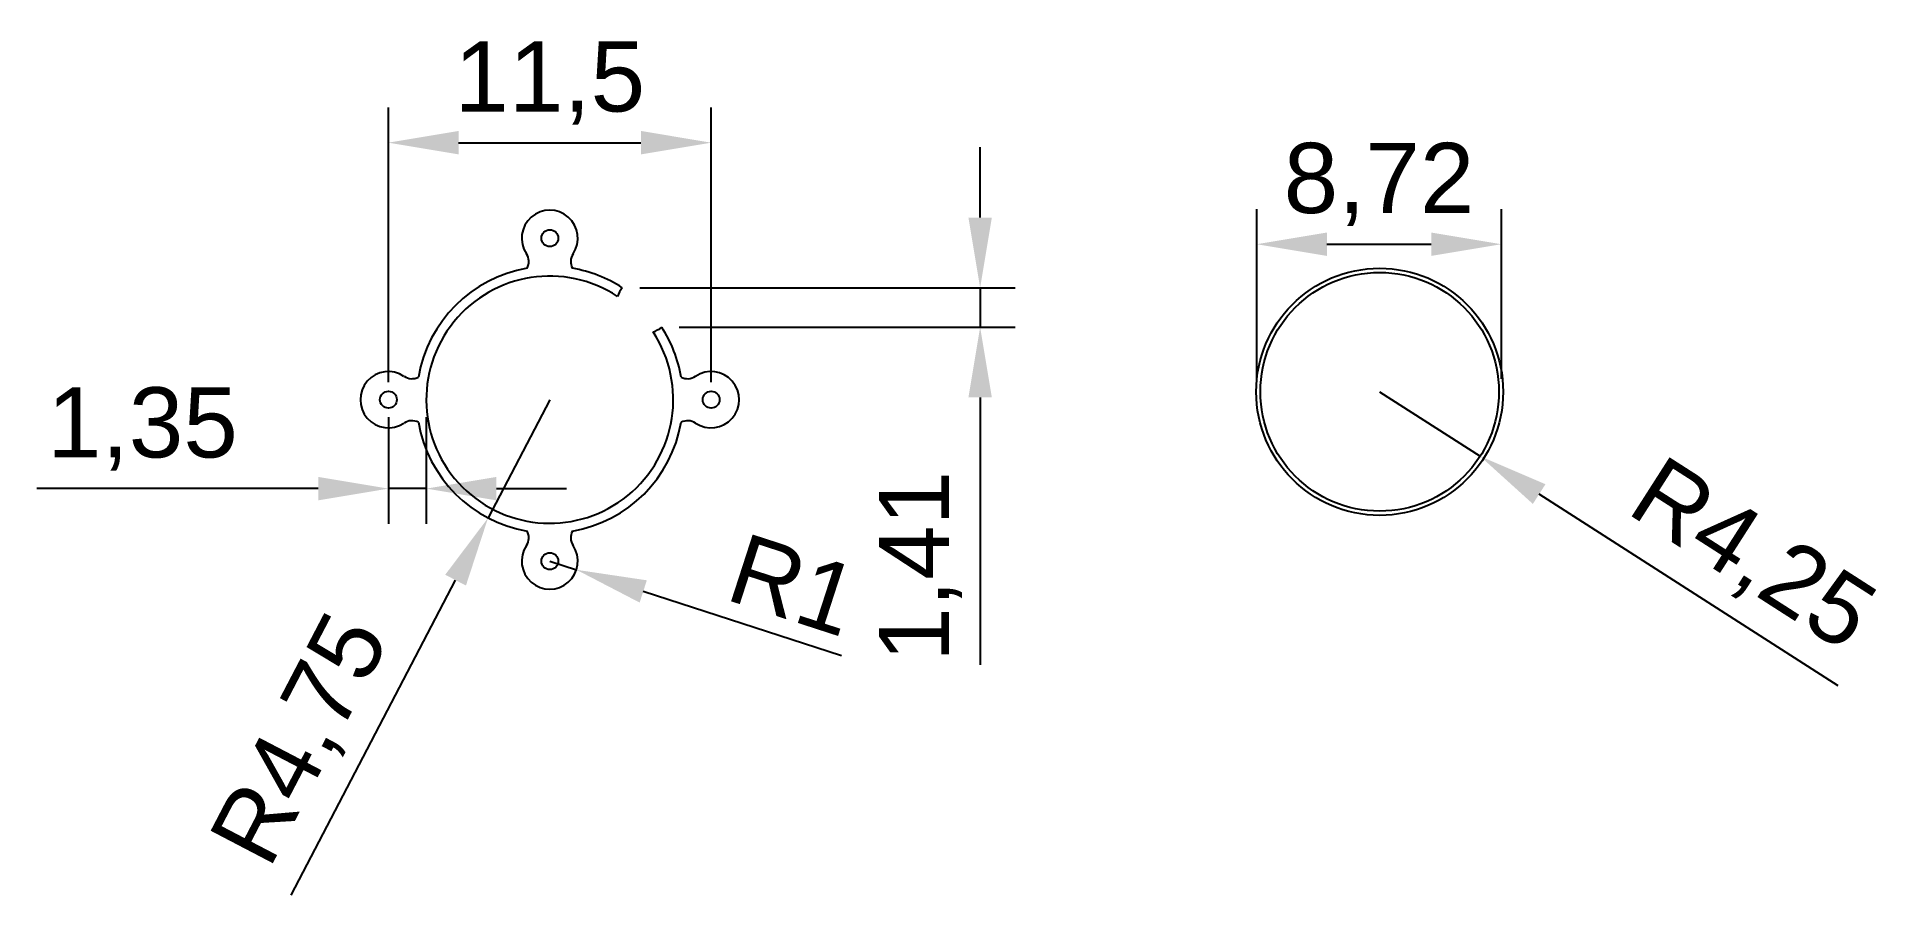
# Model space of a CAD drawing. Header units: millimetres. Extents: x 2633.5 to 2699.2, y 1432.2 to 1462.8.
import ezdxf

# ---------------------------------------------------------------- set-up
doc = ezdxf.new("R2010")
doc.units = ezdxf.units.MM
doc.styles.get("Standard").update_dxf_attribs({"font": 'arial.ttf'})
doc.dimstyles.new('ISO-25', dxfattribs={"dimtxt": 2.5, "dimasz": 2.5, "dimexe": 1.25, "dimexo": 0.625, "dimtad": 1, "dimtxsty": 'Standard', "dimcen": 2.5, "dimadec": 0, "dimazin": 0, "dimtfac": 1, "dimtmove": 0, "dimatfit": 3, "dimfxl": 1, "dimarcsym": 0})

# ---------------------------------------------------------------- blocks, each defined once
blk = doc.blocks.new('*D1')
at = {"color": 0, "lineweight": -2, "transparency": 16777216}
for p, q in [((2651.814, 1449.883), (2649.615, 1445.673)), ((2642.6, 1432.24), (2648.458, 1443.457))]:
    blk.add_line(p, q, dxfattribs=at)
at = {"color": 0, "transparency": 16777216}
blk.add_solid([(2648.089, 1443.65), (2648.827, 1443.264), (2649.615, 1445.673)], dxfattribs=at)
at = {"layer": 'Defpoints', "color": 0, "transparency": 16777216}
for p in [(2651.814, 1449.883, 1.5), (2649.615, 1445.673, 1.5)]:
    blk.add_point(p, dxfattribs=at)
at = {"color": 0, "transparency": 16777216, "insert": (2643.069, 1437.723), "char_height": 2.5, "attachment_point": 5, "rotation": 62.4234}
blk.add_mtext('R4,75', dxfattribs=at)
blk = doc.blocks.new('*D3')
at = {"color": 0, "lineweight": -2, "transparency": 16777216}
for p, q in [((2651.814, 1444.133), (2652.766, 1443.825)), ((2662.213, 1440.765), (2655.144, 1443.055))]:
    blk.add_line(p, q, dxfattribs=at)
at = {"color": 0, "transparency": 16777216}
blk.add_solid([(2655.272, 1443.451), (2655.016, 1442.658), (2652.766, 1443.825)], dxfattribs=at)
at = {"layer": 'Defpoints', "color": 0, "transparency": 16777216}
for p in [(2651.814, 1444.133, 1.5), (2652.766, 1443.825, 1.5)]:
    blk.add_point(p, dxfattribs=at)
at = {"color": 0, "transparency": 16777216, "insert": (2660.51, 1443.293), "char_height": 2.5, "attachment_point": 5, "rotation": 342.05126}
blk.add_mtext('R1', dxfattribs=at)
blk = doc.blocks.new('*D4')
at = {"color": 0, "lineweight": -2, "transparency": 16777216}
for p, q in [((2667.149, 1456.371), (2667.149, 1458.871)), ((2655.021, 1453.871), (2668.399, 1453.871)), ((2667.149, 1453.871), (2667.149, 1452.464)), ((2656.427, 1452.464), (2668.399, 1452.464)), ((2667.149, 1449.964), (2667.149, 1440.439))]:
    blk.add_line(p, q, dxfattribs=at)
at = {"color": 0, "transparency": 16777216}
for points in [[(2666.732, 1456.371), (2667.566, 1456.371), (2667.149, 1453.871)], [(2666.732, 1449.964), (2667.566, 1449.964), (2667.149, 1452.464)]]:
    blk.add_solid(points, dxfattribs=at)
at = {"layer": 'Defpoints', "color": 0, "transparency": 16777216}
for p in [(2654.396, 1453.871), (2655.802, 1452.464), (2667.149, 1452.464)]:
    blk.add_point(p, dxfattribs=at)
at = {"color": 0, "transparency": 16777216, "insert": (2665.022, 1443.952), "char_height": 2.5, "attachment_point": 5, "rotation": 90}
blk.add_mtext('1,41', dxfattribs=at)
blk = doc.blocks.new('*D5')
at = {"color": 0, "lineweight": -2, "transparency": 16777216}
for p, q in [((2646.064, 1450.508), (2646.064, 1460.286)), ((2657.564, 1450.508), (2657.564, 1460.286)), ((2648.564, 1459.036), (2655.064, 1459.036))]:
    blk.add_line(p, q, dxfattribs=at)
at = {"color": 0, "transparency": 16777216}
for points in [[(2648.564, 1459.453), (2648.564, 1458.619), (2646.064, 1459.036)], [(2655.064, 1459.453), (2655.064, 1458.619), (2657.564, 1459.036)]]:
    blk.add_solid(points, dxfattribs=at)
at = {"layer": 'Defpoints', "color": 0, "transparency": 16777216}
for p in [(2657.564, 1459.036), (2646.064, 1449.883), (2657.564, 1449.883)]:
    blk.add_point(p, dxfattribs=at)
at = {"color": 0, "transparency": 16777216, "insert": (2651.814, 1461.163), "char_height": 2.5, "attachment_point": 5}
blk.add_mtext('11,5', dxfattribs=at)
blk = doc.blocks.new('*D6')
at = {"color": 0, "lineweight": -2, "transparency": 16777216}
for p, q in [((2646.064, 1449.258), (2646.064, 1445.466)), ((2647.414, 1449.258), (2647.414, 1445.466)), ((2643.564, 1446.716), (2633.537, 1446.716)), ((2647.414, 1446.716), (2646.064, 1446.716)), ((2649.914, 1446.716), (2652.414, 1446.716))]:
    blk.add_line(p, q, dxfattribs=at)
at = {"color": 0, "transparency": 16777216}
for points in [[(2643.564, 1447.132), (2643.564, 1446.299), (2646.064, 1446.716)], [(2649.914, 1447.132), (2649.914, 1446.299), (2647.414, 1446.716)]]:
    blk.add_solid(points, dxfattribs=at)
at = {"layer": 'Defpoints', "color": 0, "transparency": 16777216}
for p in [(2646.064, 1449.883), (2647.414, 1449.883), (2646.064, 1446.716)]:
    blk.add_point(p, dxfattribs=at)
at = {"color": 0, "transparency": 16777216, "insert": (2637.301, 1448.843), "char_height": 2.5, "attachment_point": 5}
blk.add_mtext('1,35', dxfattribs=at)
blk = doc.blocks.new('*D7')
at = {"color": 0, "lineweight": -2, "transparency": 16777216}
for p, q in [((2677.005, 1450.624), (2677.005, 1456.67)), ((2685.722, 1450.624), (2685.722, 1456.67)), ((2679.505, 1455.42), (2683.222, 1455.42))]:
    blk.add_line(p, q, dxfattribs=at)
at = {"color": 0, "transparency": 16777216}
for points in [[(2679.505, 1455.836), (2679.505, 1455.003), (2677.005, 1455.42)], [(2683.222, 1455.836), (2683.222, 1455.003), (2685.722, 1455.42)]]:
    blk.add_solid(points, dxfattribs=at)
at = {"layer": 'Defpoints', "color": 0, "transparency": 16777216}
for p in [(2685.722, 1455.42), (2677.005, 1449.999), (2685.722, 1449.999)]:
    blk.add_point(p, dxfattribs=at)
at = {"color": 0, "transparency": 16777216, "insert": (2681.363, 1457.547), "char_height": 2.5, "attachment_point": 5}
blk.add_mtext('8,72', dxfattribs=at)
blk = doc.blocks.new('*D8')
at = {"color": 0, "lineweight": -2, "transparency": 16777216}
for p, q in [((2681.385, 1450.164), (2684.963, 1447.871)), ((2697.724, 1439.695), (2687.068, 1446.522))]:
    blk.add_line(p, q, dxfattribs=at)
at = {"color": 0, "transparency": 16777216}
blk.add_solid([(2687.293, 1446.873), (2686.844, 1446.171), (2684.963, 1447.871)], dxfattribs=at)
at = {"layer": 'Defpoints', "color": 0, "transparency": 16777216}
for p in [(2681.385, 1450.164, 0.2), (2684.963, 1447.871, 0.2)]:
    blk.add_point(p, dxfattribs=at)
at = {"color": 0, "transparency": 16777216, "insert": (2694.596, 1444.225), "char_height": 2.5, "attachment_point": 5, "rotation": 327.35196}
blk.add_mtext('R4,25', dxfattribs=at)

msp = doc.modelspace()

# ---------------------------------------------------------------- linework, layer by layer
for centre, radius in [((2651.814, 1455.633), 0.3), ((2681.385, 1450.164), 4.4), ((2681.385, 1450.164), 4.25), ((2646.064, 1449.883), 0.3), ((2657.564, 1449.883), 0.3), ((2651.814, 1444.133), 0.3)]:
    msp.add_circle(centre, radius)
for centre, radius, start, end in [((2651.814, 1455.633), 1, 326.251, 213.74897), ((2650.567, 1454.8), 0.5, 331.88997, 33.74897), ((2653.062, 1454.8), 0.5, 146.251, 208.10992), ((2651.814, 1449.883), 4.75, 99.77187, 170.22813), ((2651.814, 1449.883), 4.4, 56.76077, 33.23923), ((2651.814, 1449.883), 4.75, 57.08466, 80.22814), ((2655.173, 1453.242), 1, 141.04233, 161.25509), ((2655.173, 1453.242), 1, 288.74491, 308.95767), ((2651.814, 1449.883), 4.75, 9.77187, 32.91534), ((2646.064, 1449.883), 1, 56.25101, 303.74899), ((2657.564, 1449.883), 1, 236.25101, 123.74899), ((2646.898, 1451.131), 0.5, 236.25101, 298.10997), ((2656.731, 1451.131), 0.5, 241.89003, 303.74899), ((2646.898, 1448.636), 0.5, 61.89003, 123.74899), ((2651.814, 1449.883), 4.75, 189.77187, 260.22813), ((2651.814, 1449.883), 4.75, 279.77187, 350.22813), ((2656.731, 1448.636), 0.5, 56.25101, 118.10997), ((2651.814, 1445.483), 1, 220.18009, 220.18009), ((2650.567, 1444.967), 0.5, 326.25101, 28.10997), ((2653.062, 1444.967), 0.5, 151.89003, 213.74899), ((2651.814, 1444.133), 1, 146.25101, 33.74899)]:
    msp.add_arc(centre, radius, start, end)

# ---------------------------------------------------------------- dimensions: what is measured, and where the dimension line sits
for base, p1, p2, picture, middle in [((2657.564, 1459.036), (2646.064, 1449.883), (2657.564, 1449.883), '*D5', (2651.814, 1461.163)), ((2685.722, 1455.42), (2677.005, 1449.999), (2685.722, 1449.999), '*D7', (2681.363, 1457.547)), ((2646.064, 1446.716), (2647.414, 1449.883), (2646.064, 1449.883), '*D6', (2637.301, 1448.843))]:
    dim = msp.add_linear_dim(base=base, p1=p1, p2=p2, dimstyle='ISO-25')
    dim.commit()
    dim.dimension.update_dxf_attribs({"geometry": picture, "text_midpoint": middle})
dim = msp.add_linear_dim(base=(2667.149, 1452.464), p1=(2654.396, 1453.871), p2=(2655.802, 1452.464), angle=90, dimstyle='ISO-25')
dim.commit()
dim.dimension.update_dxf_attribs({"geometry": '*D4', "text_midpoint": (2665.022, 1443.952)})
for center, mpoint, picture, middle in [((2681.385, 1450.164, 0.2), (2684.963, 1447.871, 0.2), '*D8', (2693.449, 1442.434)), ((2651.814, 1444.133, 1.5), (2652.766, 1443.825, 1.5), '*D3', (2659.931, 1441.504))]:
    dim = msp.add_radius_dim(center=center, mpoint=mpoint, dimstyle='ISO-25')
    dim.commit()
    dim.dimension.update_dxf_attribs({"geometry": picture, "text_midpoint": middle, "dimtype": 164})
dim = msp.add_radius_dim(center=(2651.814, 1449.883, 1.5), mpoint=(2649.615, 1445.673, 1.5), dimstyle='ISO-25')
dim.commit()
dim.dimension.update_dxf_attribs({"geometry": '*D1', "text_midpoint": (2644.95, 1436.74)})

doc.saveas('drawing.dxf')
